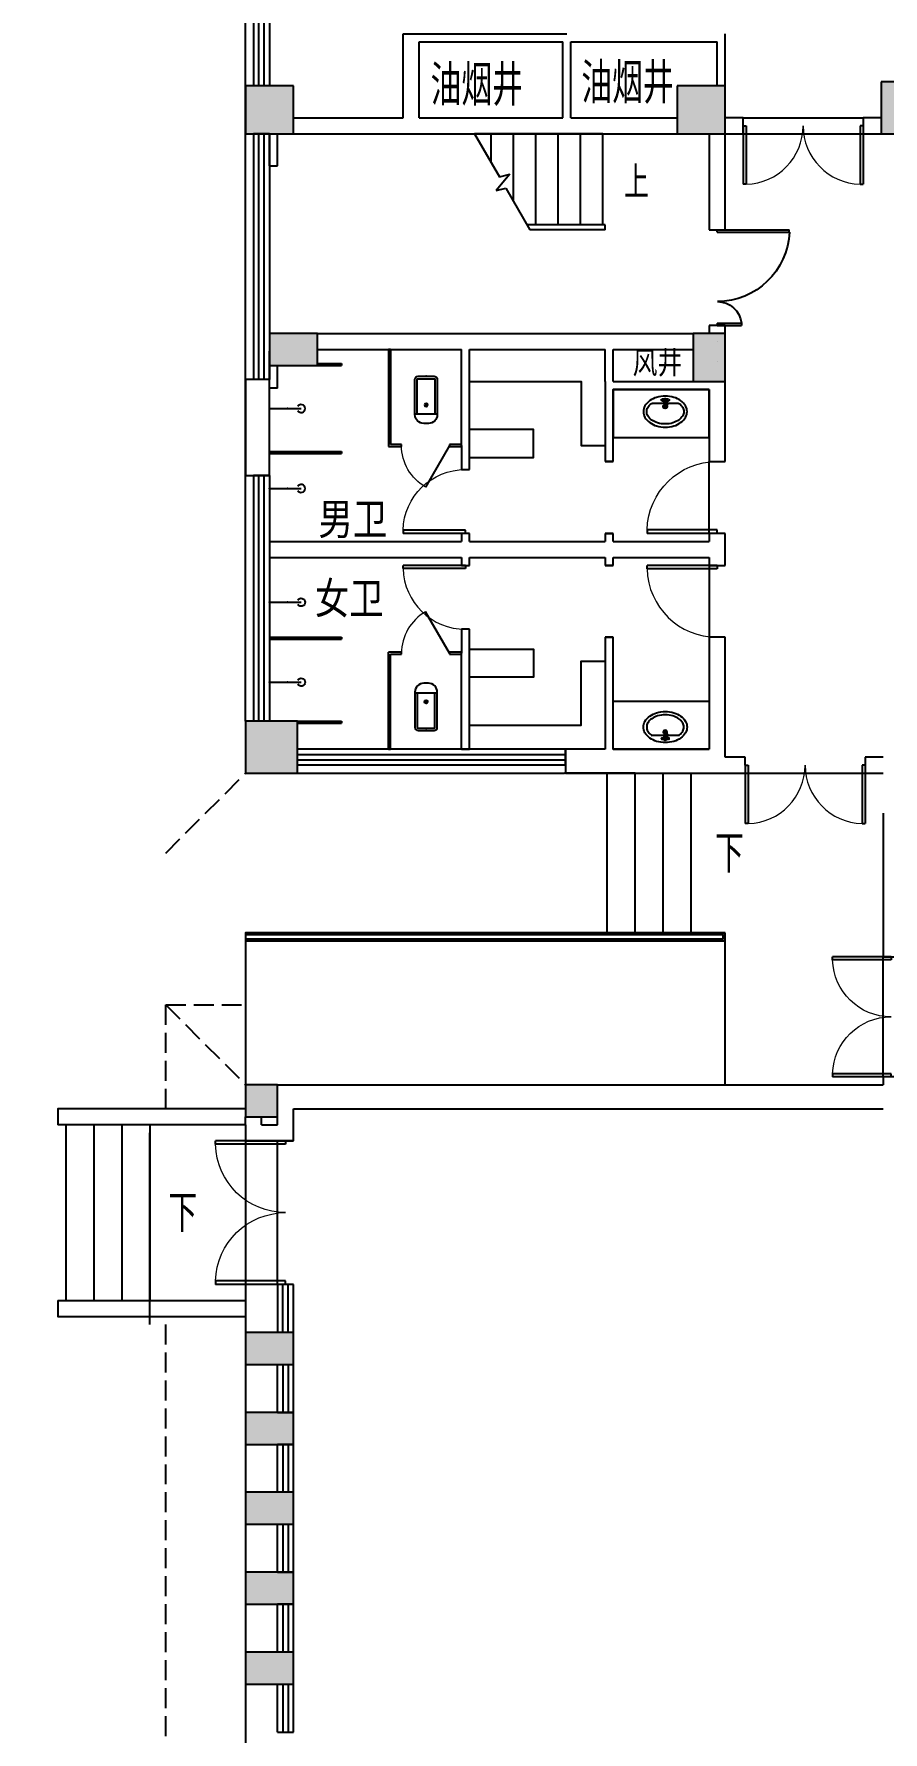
# Model space of a CAD drawing. Extents: x 1158414 to 1597620, y -840005 to -760676.
# Drawn here: x 1181845 to 1192469, y -825732 to -804482 of the extents above; entities that cross this region are included whole.
import ezdxf

# ---------------------------------------------------------------- set-up
doc = ezdxf.new("R2010")
doc.units = 0
doc.header["$LTSCALE"] = 1000
doc.linetypes.add('DASH', pattern=[0.35, 0.25, -0.1])
for name, color, linetype in [('COLUMN', 2, 'Continuous'), ('CURTWALL', 4, 'Continuous'), ('DIM_SYMB', 3, 'Continuous'), ('GROUND', 34, 'Continuous'), ('LATRINE', 6, 'Continuous'), ('LG', 84, 'Continuous'), ('LVTRY', 6, 'Continuous'), ('PUB_HATCH', 8, 'Continuous'), ('PUB_TEXT', 7, 'Continuous'), ('ROOM_NAME', 7, 'Continuous'), ('STAIR', 4, 'Continuous'), ('WALL', 6, 'Continuous'), ('WINDOW', 4, 'Continuous'), ('家具', 251, 'Continuous')]:
    doc.layers.add(name, color=color, linetype=linetype)
doc.styles.add('_TCH_DIM', font='TSSDENG', dxfattribs={"width": 0.8, "bigfont": 'TSSDCHN'})
doc.styles.get("Standard").update_dxf_attribs({"font": '', "width": 0.8})
doc.styles.add('TYDG_02', font='', dxfattribs={"width": 0.8})
doc.styles.get('Standard').set_extended_font_data('SimSun')
doc.styles.get('TYDG_02').set_extended_font_data('SimSun')

# ---------------------------------------------------------------- blocks, each defined once
blk = doc.blocks.new('$DorLib2D$00000225')
at = {"color": 0}
for p, q in [((0.475, -0.001), (0.475, 0.752)), ((0.475, 0.752), (0.5, 0.752)), ((0.5, -0.001), (0.5, 0.752)), ((-0.5, 0), (-0.5, 0.252)), ((-0.475, 0.252), (-0.5, 0.252)), ((-0.475, 0), (-0.475, 0.252)), ((-0.475, 0), (-0.5, 0)), ((0.475, -0.001), (0.5, -0.001))]:
    blk.add_line(p, q, dxfattribs=at)
for centre, radius, start, end in [((0.505, -0.002), 0.755, 92.2493, 179.7238), ((-0.501, 0.003), 0.251, 359.7899, 84.0974)]:
    blk.add_arc(centre, radius, start, end, dxfattribs=at)
blk = doc.blocks.new('$DorLib2D$00000001')
for p, q in [((0.45, 0.975), (0.5, 0.975)), ((0.45, 0), (0.45, 0.975)), ((0.5, 0), (0.5, 0.975)), ((0.5, 0), (0.45, 0))]:
    blk.add_line(p, q)
at = {"lineweight": 13}
blk.add_arc((0.475, 0), 0.975, 91.4693, 180, dxfattribs=at)
blk = doc.blocks.new('$lvtry$00000200')
at = {"color": 0}
for p, q in [((-110, -40, 0), (-110, -470, 0)), ((100, -30, 0), (-100, -30, 0)), ((110, -470, 0), (110, -40, 0))]:
    blk.add_line(p, q, dxfattribs=at)
at = {"color": 0, "elevation": 0}
blk.add_lwpolyline([(100, 0), (-100, 0, 0.414214), (-140, -40), (-140, -480, 0.414214), (-30, -590), (30, -590, 0.414214), (140, -480), (140, -40, 0.414214)], format="xyb", close=True, dxfattribs=at)
blk.add_lwpolyline([(140, -470), (-140, -470)], dxfattribs=at)
at = {"color": 0}
blk.add_circle((0, -359, 0), 20, dxfattribs=at)
for centre, start, end in [((-100, -40, 0), 90, 180), ((100, -40, 0), 0, 90)]:
    blk.add_arc(centre, 10, start, end, dxfattribs=at)
for p in [(0, 0), (0, -359, 0)]:
    blk.add_point(p, dxfattribs=at)
blk = doc.blocks.new('$DorLib2D$00000002')
for p, q in [((-0.5, 0), (-0.5, 0.4875)), ((-0.475, 0.4875), (-0.5, 0.4875)), ((-0.475, 0), (-0.475, 0.4875)), ((0.475, 0), (0.475, 0.4875)), ((0.475, 0.4875), (0.5, 0.4875)), ((0.5, 0), (0.5, 0.4875)), ((-0.5, 0), (-0.475, 0)), ((0.5, 0), (0.475, 0))]:
    blk.add_line(p, q)
at = {"lineweight": 13}
for centre, start, end in [((-0.4875, 0), 0, 88.53072), ((0.4875, 0), 91.46928, 180)]:
    blk.add_arc(centre, 0.4875, start, end, dxfattribs=at)
blk = doc.blocks.new('$lvtry$00000195')
at = {"color": 0}
for p, q in [((-165, -91), (-34, -91)), ((-17, -58), (-17, -48)), ((-16, -91), (-11, -91)), ((11, -91), (165, -91)), ((17, -58), (17, -48))]:
    blk.add_line(p, q, dxfattribs=at)
blk.add_lwpolyline([(273, -195, -0.132138), (254, -266, -0.106661), (193, -332, -0.083339), (108, -374, -0.072039), (0, -389, -0.072039), (-108, -374, -0.083339), (-193, -332, -0.106661), (-254, -266, -0.132138), (-273, -195, -0.132138), (-254, -124, -0.106661), (-193, -57, -0.083339), (-108, -16, -0.072039), (0, 0, -0.072039), (108, -16, -0.083339), (193, -57, -0.106661), (254, -124, -0.132138)], format="xyb", close=True, dxfattribs=at)
blk.add_circle((0, -58), 16.7, dxfattribs=at)
for centre, radius, start, end in [((-131, -195), 101, 149.8906, 180), ((-131, -195), 101, 180, 210.1094), ((-68, -231), 174, 128.9257, 149.8906), ((-165, -111), 20, 90, 128.9257), ((-40, -49), 10.1, 106.6096, 258.1648), ((-64, 218), 259, 274.7069, 282.3732), ((-75, -228), 173, 71.36, 79.1873), ((-29, -95), 6.77, 155.344, 308.3224), ((-171, 3), 166, 324.8411, 338.1337), ((-171, 3), 170, 324.8411, 331.3523), ((-29, -95), 3.37, 155.344, 308.3224), ((100, -210), 170, 132.3141, 138.8253), ((100, -210), 166, 125.5327, 138.8253), ((0, -131), 25, 112.516, 67.484), ((-12, -74), 10.6, 201.8924, 261.774), ((0, -48), 16.7, 0, 180), ((-381, -131), 372, 2.3982, 6.7627), ((0, -111), 9.9, 201.7837, 338.2163), ((64, 218), 259, 257.6268, 265.2931), ((381, -131), 372, 170.1008, 177.6018), ((75, -228), 173, 100.8127, 110.4191), ((40, -49), 10.1, 281.8352, 73.3904), ((165, -111), 20, 51.0743, 90), ((165, -111), 20, 51.0743, 90), ((68, -231), 174, 30.1094, 51.0743), ((131, -195), 101, 0, 30.1094), ((131, -195), 101, 329.8906, 0), ((-68, -158), 174, 210.1094, 234.4623), ((-27, -100), 245, 234.4623, 253.5183), ((0, -9), 340, 253.5183, 270), ((0, -9), 340, 270, 286.4817), ((27, -100), 245, 286.4817, 305.5377), ((68, -158), 174, 305.5377, 329.8906)]:
    blk.add_arc(centre, radius, start, end, dxfattribs=at)
for p in [(0, -58), (0, -131)]:
    blk.add_point(p, dxfattribs=at)
blk = doc.blocks.new('$TCHSYS$WIN2D')
for p, q in [((-0.5, 0.5), (0.5, 0.5)), ((-0.5, 0.5), (-0.5, -0.5)), ((0.5, 0.5), (0.5, -0.5)), ((0.5, 0.1667), (-0.5, 0.1667)), ((0.5, -0.1667), (-0.5, -0.1667)), ((-0.5, -0.5), (0.5, -0.5))]:
    blk.add_line(p, q)
blk = doc.blocks.new('$TCHSYS$APDOOR2D')
blk.add_line((0.5, 0), (0, 0.866))
at = {"lineweight": 13}
blk.add_arc((0.5, 0), 1, 120, 180, dxfattribs=at)
blk = doc.blocks.new('$lvtry$00000168')
at = {"color": 0}
blk.add_line((0, 0), (0, -395), dxfattribs=at)
blk.add_arc((0, -395), 50, 121.0332, 58.9668, dxfattribs=at)
for p in [(0, 0), (0, -223)]:
    blk.add_point(p, dxfattribs=at)

msp = doc.modelspace()

# ---------------------------------------------------------------- hatches: boundary and pattern name
at = {"layer": 'PUB_HATCH'}
for points in [[(1185093.8, -805732.1), (1185093.8, -805132.1), (1184493.8, -805132.1), (1184493.8, -805732.1)], [(1190493.8, -805732.1), (1190493.8, -805132.1), (1189893.8, -805132.1), (1189893.8, -805732.1)], [(1193093.9, -805732.1), (1193093.9, -805082.1), (1192443.9, -805082.1), (1192443.9, -805732.1)], [(1185393.9, -808632.1), (1185393.9, -808232.1), (1184793.9, -808232.1), (1184793.9, -808632.1)], [(1190493.9, -808832.1), (1190493.9, -808232.1), (1190093.9, -808232.1), (1190093.9, -808832.1)], [(1185143.8, -813732.1), (1185143.8, -813082.1), (1184493.8, -813082.1), (1184493.8, -813732.1)], [(1184493.8, -817632.1), (1184493.8, -818032.1), (1184893.8, -818032.1), (1184893.8, -817632.1)], [(1184493.8, -820732.1), (1184493.8, -821132.1), (1185093.8, -821132.1), (1185093.8, -820732.1)], [(1184493.8, -821732.1), (1184493.8, -822132.1), (1185093.8, -822132.1), (1185093.8, -821732.1)], [(1184493.8, -822732.1), (1184493.8, -823132.1), (1185093.8, -823132.1), (1185093.8, -822732.1)], [(1184493.8, -823732.1), (1184493.8, -824132.1), (1185093.8, -824132.1), (1185093.8, -823732.1)], [(1184493.8, -824732.1), (1184493.8, -825132.1), (1185093.8, -825132.1), (1185093.8, -824732.1)]]:
    msp.add_hatch(color=256, dxfattribs=at).paths.add_polyline_path(points)

# ---------------------------------------------------------------- linework, layer by layer
for points in [[(1184493.8, -813082.1), (1184493.8, -789132.1)], [(1185143.8, -813732.1), (1188483.8, -813732.1)]]:
    msp.add_lwpolyline(points)
at = {"layer": 'COLUMN'}
for p, q in [((1185093.8, -805132.1), (1184493.8, -805132.1)), ((1184493.8, -805132.1), (1184493.8, -805732.1)), ((1185093.8, -805732.1), (1185093.8, -805132.1)), ((1190493.8, -805132.1), (1189893.8, -805132.1)), ((1189893.8, -805132.1), (1189893.8, -805732.1)), ((1190493.8, -805732.1), (1190493.8, -805132.1)), ((1193093.9, -805082.1), (1192443.9, -805082.1)), ((1192443.9, -805082.1), (1192443.9, -805732.1)), ((1184493.8, -805732.1), (1185093.8, -805732.1)), ((1189893.8, -805732.1), (1190493.8, -805732.1)), ((1192443.9, -805732.1), (1193093.9, -805732.1)), ((1185393.9, -808232.1), (1184793.9, -808232.1)), ((1184793.9, -808232.1), (1184793.9, -808632.1)), ((1185393.9, -808632.1), (1185393.9, -808232.1)), ((1190493.9, -808232.1), (1190093.9, -808232.1)), ((1190093.9, -808232.1), (1190093.9, -808832.1)), ((1190493.9, -808832.1), (1190493.9, -808232.1)), ((1184793.9, -808632.1), (1185393.9, -808632.1)), ((1184793.8, -808807.1), (1184493.8, -808807.1)), ((1184493.8, -808807.1), (1184493.8, -810007.1)), ((1184793.8, -810007.1), (1184793.8, -808807.1)), ((1190093.9, -808832.1), (1190493.9, -808832.1)), ((1184493.8, -810007.1), (1184793.8, -810007.1)), ((1185143.8, -813082.1), (1184493.8, -813082.1)), ((1184493.8, -813082.1), (1184493.8, -813732.1)), ((1185143.8, -813732.1), (1185143.8, -813082.1)), ((1184493.8, -813732.1), (1185143.8, -813732.1)), ((1184493.8, -817632.1), (1184493.8, -818032.1)), ((1184893.8, -817632.1), (1184493.8, -817632.1)), ((1184893.8, -818032.1), (1184893.8, -817632.1)), ((1184493.8, -818032.1), (1184893.8, -818032.1)), ((1184493.8, -820732.1), (1184493.8, -821132.1)), ((1185093.8, -820732.1), (1184493.8, -820732.1)), ((1185093.8, -821132.1), (1185093.8, -820732.1)), ((1184493.8, -821132.1), (1185093.8, -821132.1)), ((1184493.8, -821732.1), (1184493.8, -822132.1)), ((1185093.8, -821732.1), (1184493.8, -821732.1)), ((1185093.8, -822132.1), (1185093.8, -821732.1)), ((1184493.8, -822132.1), (1185093.8, -822132.1)), ((1184493.8, -822732.1), (1184493.8, -823132.1)), ((1185093.8, -822732.1), (1184493.8, -822732.1)), ((1185093.8, -823132.1), (1185093.8, -822732.1)), ((1184493.8, -823132.1), (1185093.8, -823132.1)), ((1184493.8, -823732.1), (1184493.8, -824132.1)), ((1185093.8, -823732.1), (1184493.8, -823732.1)), ((1185093.8, -824132.1), (1185093.8, -823732.1)), ((1184493.8, -824132.1), (1185093.8, -824132.1)), ((1184493.8, -824732.1), (1184493.8, -825132.1)), ((1185093.8, -824732.1), (1184493.8, -824732.1)), ((1185093.8, -825132.1), (1185093.8, -824732.1)), ((1184493.8, -825132.1), (1185093.8, -825132.1))]:
    msp.add_line(p, q, dxfattribs=at)
at = {"layer": 'CURTWALL'}
for p, q in [((1185093.8, -818332.1), (1184893.8, -818332.1)), ((1185093.8, -820132.1), (1184893.8, -820132.1)), ((1184893.8, -820132.1), (1184893.8, -820732.1)), ((1184960.5, -820732.1), (1184960.5, -820132.1)), ((1185027.2, -820732.1), (1185027.2, -820132.1)), ((1185093.8, -820732.1), (1185093.8, -820132.1))]:
    msp.add_line(p, q, dxfattribs=at)
at = {"layer": 'DIM_SYMB'}
for points in [[(1189103.8, -806332.1, 0, 0, 0), (1188203.8, -806332.1, 96, 0, 0), (1187843.8, -806332.1, 0, 0, 0)], [(1190220.9, -814732.1, 0, 0, 0), (1189310.8, -814732.1, 112, 0, 0), (1188890.8, -814732.1, 0, 0, 0)], [(1183381.3, -819232.1, 0, 0, 0), (1182321.3, -819232.1, 112, 0, 0), (1181901.3, -819232.1, 0, 0, 0)]]:
    msp.add_lwpolyline(points, format="xyseb", dxfattribs=at)
at = {"layer": 'GROUND', "linetype": 'DASH'}
for points in [[(1183493.8, -814732.1), (1184493.8, -813732.1)], [(1183493.8, -817932.1), (1183493.8, -816632.1), (1184493.8, -816632.1)], [(1183493.8, -816632.1), (1184493.8, -817632.1)], [(1185093.8, -835232.1), (1183493.8, -835232.1), (1183493.8, -820532.1)]]:
    msp.add_lwpolyline(points, dxfattribs=at)
at = {"layer": 'LATRINE'}
for p, q in [((1186281.3, -808432.1), (1186281.3, -809644.6)), ((1186306.3, -808432.1), (1186281.3, -808432.1)), ((1186306.3, -808432.1), (1186306.3, -809619.6)), ((1185393.9, -808607.1), (1185693.8, -808607.1)), ((1185393.9, -808632.1), (1185693.8, -808632.1)), ((1185693.8, -808607.1), (1185693.8, -808632.1)), ((1186443.8, -809619.6), (1186306.3, -809619.6)), ((1186443.8, -809644.6), (1186443.8, -809619.6)), ((1187193.8, -809619.6), (1187043.8, -809619.6)), ((1187043.8, -809619.6), (1187043.8, -809644.6)), ((1184793.8, -809707.1), (1185693.8, -809707.1)), ((1184793.8, -809732.1), (1185693.8, -809732.1)), ((1185693.8, -809707.1), (1185693.8, -809732.1)), ((1186281.3, -809644.6), (1186443.8, -809644.6)), ((1187043.8, -809644.6), (1187193.8, -809644.6)), ((1184793.8, -812032.1), (1185693.8, -812032.1)), ((1184793.8, -812032.1), (1184793.8, -812057.1)), ((1184793.8, -812057.1), (1185693.8, -812057.1)), ((1185693.8, -812032.1), (1185693.8, -812057.1)), ((1186281.3, -813432.1), (1186281.3, -812219.6)), ((1186443.8, -812219.6), (1186281.3, -812219.6)), ((1186306.3, -813432.1), (1186306.3, -812244.6)), ((1186306.3, -812244.6), (1186443.8, -812244.6)), ((1186443.8, -812244.6), (1186443.8, -812219.6)), ((1187193.8, -812219.6), (1187043.8, -812219.6)), ((1187043.8, -812219.6), (1187043.8, -812244.6)), ((1187043.8, -812244.6), (1187193.8, -812244.6)), ((1185143.8, -813082.1), (1185693.8, -813082.1)), ((1185143.8, -813107.1), (1185693.8, -813107.1)), ((1185693.8, -813082.1), (1185693.8, -813107.1)), ((1186281.3, -813432.1), (1186306.3, -813432.1))]:
    msp.add_line(p, q, dxfattribs=at)
at = {"layer": 'LG'}
msp.add_lwpolyline([(1184493.8, -815807.1), (1190468.8, -815807.1), (1190468.8, -815757.1), (1184493.8, -815757.1)], dxfattribs=at)
at = {"layer": 'LVTRY'}
for points in [[(1190293.8, -808932.1), (1189093.8, -808932.1), (1189093.8, -809532.1), (1190293.8, -809532.1)], [(1190293.8, -813432.1), (1189093.8, -813432.1), (1189093.8, -812832.1), (1190293.8, -812832.1)]]:
    msp.add_lwpolyline(points, close=True, dxfattribs=at)
at = {"layer": 'STAIR'}
for p, q in [((1188963.8, -805732.1), (1187357.4, -805732.1)), ((1187357.4, -805732.1), (1187668.9, -806271.6)), ((1187563.8, -806089.6), (1187563.8, -805732.1)), ((1187843.8, -806574.6), (1187843.8, -805732.1)), ((1188123.8, -806872.1), (1188123.8, -805732.1)), ((1188403.8, -806872.1), (1188403.8, -805732.1)), ((1188683.8, -806872.1), (1188683.8, -805732.1)), ((1188963.8, -806872.1), (1188963.8, -805732.1)), ((1187799.3, -806236.7), (1187626.4, -806442.7)), ((1187626.4, -806442.7), (1187748.8, -806409.9)), ((1187668.9, -806271.6), (1187799.3, -806236.7)), ((1187748.8, -806409.9), (1188050.3, -806932.1)), ((1188993.8, -806872.1), (1188015.6, -806872.1)), ((1188963.8, -806932.1), (1188050.3, -806932.1)), ((1188993.8, -806932.1), (1188050.3, -806932.1)), ((1188993.8, -806932.1), (1188993.8, -806872.1)), ((1189368.8, -813732.1), (1188483.8, -813732.1)), ((1189018.8, -815732.1), (1189018.8, -813732.1)), ((1189368.8, -815732.1), (1189368.8, -813732.1)), ((1189718.8, -815732.1), (1189718.8, -813732.1)), ((1190068.8, -815732.1), (1190068.8, -813732.1)), ((1189368.8, -815732.1), (1188483.8, -815732.1)), ((1184493.8, -818132.1), (1182143.8, -818132.1)), ((1182243.8, -818132.1), (1182243.8, -820332.1)), ((1183293.8, -820632.1), (1183293.8, -818232.1)), ((1182143.8, -820332.1), (1184493.8, -820332.1))]:
    msp.add_line(p, q, dxfattribs=at)
at = {"layer": 'STAIR', "ltscale": 3}
for p, q in [((1184493.8, -815732.1), (1190493.8, -815732.1)), ((1184493.8, -815832.1), (1190493.8, -815832.1))]:
    msp.add_line(p, q, dxfattribs=at)
at = {"layer": 'STAIR'}
for points in [[(1190493.8, -815732.1), (1184493.8, -815732.1), (1184493.8, -817732.1)], [(1190493.8, -817632.1), (1190493.8, -815732.1)], [(1184493.8, -817932.1), (1182143.8, -817932.1), (1182143.8, -818132.1)], [(1182593.8, -818132.1), (1182593.8, -820332.1)], [(1182943.8, -818132.1), (1182943.8, -820332.1)], [(1183293.8, -818132.1), (1183293.8, -820332.1)], [(1184493.8, -818132.1), (1184493.8, -820332.1)], [(1182143.8, -820332.1), (1182143.8, -820532.1), (1184493.8, -820532.1)], [(1184493.8, -820332.1), (1184493.8, -830732.1)]]:
    msp.add_lwpolyline(points, dxfattribs=at)
at = {"layer": 'WALL'}
for p, q in [((1186463.8, -804482.1), (1188513.8, -804482.1)), ((1186463.8, -805532.1), (1186463.8, -804482.1)), ((1190493.8, -805132.1), (1190493.8, -804482.1)), ((1186663.8, -804582.1), (1188463.8, -804582.1)), ((1186663.8, -805532.1), (1186663.8, -804582.1)), ((1188463.8, -805532.1), (1188463.8, -804582.1)), ((1188563.8, -805532.1), (1188563.8, -804582.1)), ((1188563.8, -804582.1), (1190393.8, -804582.1)), ((1190393.8, -805132.1), (1190393.8, -804582.1)), ((1185093.8, -805532.1), (1186463.8, -805532.1)), ((1186663.8, -805532.1), (1188463.8, -805532.1)), ((1188563.8, -805532.1), (1189893.8, -805532.1)), ((1190718.9, -805532.1), (1190493.8, -805532.1)), ((1190718.9, -805732.1), (1190718.9, -805532.1)), ((1192443.9, -805532.1), (1192218.9, -805532.1)), ((1192218.9, -805532.1), (1192218.9, -805732.1)), ((1184793.8, -806131.8), (1184793.8, -805732.1)), ((1184893.8, -806131.8), (1184893.8, -805732.1)), ((1185093.8, -805732.1), (1186563.8, -805732.1)), ((1186563.8, -805732.1), (1188513.8, -805732.1)), ((1188513.8, -805732.1), (1189893.8, -805732.1)), ((1190293.8, -805732.1), (1190293.8, -806931.5)), ((1190493.8, -806931.5), (1190493.8, -805732.1)), ((1190493.8, -805732.1), (1190718.9, -805732.1)), ((1192218.9, -805732.1), (1192443.9, -805732.1)), ((1184793.8, -806131.8), (1184893.8, -806131.8)), ((1190293.8, -806931.5), (1190493.8, -806931.5)), ((1190493.8, -808131.5), (1190293.8, -808131.5)), ((1190293.8, -808131.5), (1190293.8, -808232.1)), ((1190493.8, -808232.1), (1190493.8, -808131.5)), ((1185393.9, -808232.1), (1187193.8, -808232.1)), ((1187193.8, -808232.1), (1188993.8, -808232.1)), ((1188993.8, -808232.1), (1190093.9, -808232.1)), ((1190393.8, -808332.1), (1190393.8, -808332.1)), ((1184793.9, -808807.1), (1184793.9, -808451.7)), ((1185393.9, -808432.1), (1187193.8, -808432.1)), ((1187193.8, -809632.1), (1187193.8, -808432.1)), ((1187293.8, -809632.1), (1187293.8, -808432.1)), ((1187293.8, -808432.1), (1188993.8, -808432.1)), ((1188993.8, -808832.1), (1188993.8, -808432.1)), ((1189093.8, -808432.1), (1190093.9, -808432.1)), ((1189093.8, -808832.1), (1189093.8, -808432.1)), ((1184893.8, -808915.7), (1184893.9, -808632.1)), ((1190393.8, -808582.1), (1190393.8, -808582.1)), ((1184893.8, -808915.7), (1184793.8, -808915.7)), ((1188993.8, -808832.1), (1188993.8, -809832.1)), ((1189093.8, -808832.1), (1190093.9, -808832.1)), ((1189093.8, -809832.1), (1189093.8, -808932.1)), ((1189093.8, -808932.1), (1190293.8, -808932.1)), ((1190293.8, -808932.1), (1190293.8, -809832.1)), ((1190393.8, -808832.1), (1190393.8, -808832.1)), ((1190493.8, -809832.1), (1190493.8, -808832.1)), ((1187193.8, -809632.1), (1187193.8, -809932.1)), ((1187293.8, -809932.1), (1187293.8, -809632.1)), ((1188993.8, -809832.1), (1189093.8, -809832.1)), ((1190293.8, -809832.1), (1190493.8, -809832.1)), ((1187193.8, -809932.1), (1187293.8, -809932.1)), ((1184793.8, -810832.1), (1187193.8, -810832.1)), ((1184793.8, -810832.1), (1184793.8, -811032.1)), ((1187293.8, -810732.1), (1187193.8, -810732.1)), ((1187193.8, -810732.1), (1187193.8, -810832.1)), ((1187293.8, -810832.1), (1187293.8, -810732.1)), ((1187293.8, -810832.1), (1188993.8, -810832.1)), ((1189093.8, -810732.1), (1188993.8, -810732.1)), ((1188993.8, -810732.1), (1188993.8, -810832.1)), ((1189093.8, -810832.1), (1189093.8, -810732.1)), ((1189093.8, -810832.1), (1190293.8, -810832.1)), ((1190493.8, -810732.1), (1190293.8, -810732.1)), ((1190293.8, -810732.1), (1190293.8, -810832.1)), ((1190493.8, -810932.1), (1190493.8, -810732.1)), ((1184793.8, -811032.1), (1187193.8, -811032.1)), ((1187193.8, -811032.1), (1187193.8, -811132.1)), ((1187293.8, -811032.1), (1188993.8, -811032.1)), ((1187293.8, -811132.1), (1187293.8, -811032.1)), ((1188993.8, -811032.1), (1188993.8, -811132.1)), ((1189093.8, -811032.1), (1190293.8, -811032.1)), ((1189093.8, -811132.1), (1189093.8, -811032.1)), ((1190293.8, -811032.1), (1190293.8, -811132.1)), ((1190493.8, -811132.1), (1190493.8, -810932.1)), ((1187193.8, -811132.1), (1187293.8, -811132.1)), ((1188993.8, -811132.1), (1189093.8, -811132.1)), ((1190293.8, -811132.1), (1190493.8, -811132.1)), ((1187293.8, -811932.1), (1187193.8, -811932.1)), ((1187193.8, -811932.1), (1187193.8, -812232.1)), ((1187293.8, -812232.1), (1187293.8, -811932.1)), ((1189093.8, -812032.1), (1188993.8, -812032.1)), ((1188993.8, -812032.1), (1188993.8, -813432.1)), ((1189093.8, -813432.1), (1189093.8, -812032.1)), ((1190493.8, -812032.1), (1190293.8, -812032.1)), ((1190293.8, -812032.1), (1190293.8, -813432.1)), ((1190493.8, -813532.1), (1190493.8, -812032.1)), ((1187193.8, -813432.1), (1187193.8, -812232.1)), ((1187293.8, -813432.1), (1187293.8, -812232.1)), ((1187193.8, -813432.1), (1187293.8, -813432.1)), ((1188993.8, -813432.1), (1188493.8, -813432.1)), ((1188493.8, -813432.1), (1188493.8, -813632.1)), ((1189093.8, -813432.1), (1190293.8, -813432.1)), ((1188493.8, -813632.1), (1188493.8, -813732.1)), ((1190743.8, -813532.1), (1190493.8, -813532.1)), ((1190743.8, -813632.1), (1190743.8, -813532.1)), ((1192468.8, -813532.1), (1192243.8, -813532.1)), ((1192243.8, -813532.1), (1192243.8, -813632.1)), ((1188493.8, -813732.1), (1190743.8, -813732.1)), ((1192243.8, -813732.1), (1192468.8, -813732.1)), ((1192468.8, -814232.1), (1192468.8, -816032.1)), ((1192468.8, -816032.1), (1192668.8, -816032.1)), ((1184893.8, -817632.1), (1184993.8, -817632.1)), ((1184993.8, -817632.1), (1192468.8, -817632.1)), ((1192668.8, -817532.1), (1192468.8, -817532.1)), ((1192468.8, -817532.1), (1192468.8, -817632.1)), ((1184493.8, -818132.1), (1184493.8, -818032.1)), ((1184693.8, -818132.1), (1184693.8, -818032.1)), ((1184893.8, -818132.1), (1184893.8, -817932.1)), ((1185093.8, -818332.1), (1185093.8, -817932.1)), ((1185093.8, -817932.1), (1192468.8, -817932.1)), ((1184493.8, -818132.1), (1184493.8, -818132.1)), ((1184493.8, -818132.1), (1184493.8, -818332.1)), ((1184493.8, -818332.1), (1184593.8, -818332.1)), ((1184593.8, -818332.1), (1185093.8, -818332.1)), ((1184693.8, -818132.1), (1184893.8, -818132.1))]:
    msp.add_line(p, q, dxfattribs=at)
at = {"layer": 'WINDOW'}
for p, q in [((1190718.9, -805532.1), (1192218.9, -805532.1)), ((1190293.8, -810732.1), (1190293.8, -809832.1)), ((1190293.8, -811132.1), (1190293.8, -812032.1)), ((1190743.8, -813732.1), (1192243.8, -813732.1)), ((1192468.8, -817532.1), (1192468.8, -816032.1)), ((1184893.8, -820132.1), (1184893.8, -818332.1))]:
    msp.add_line(p, q, dxfattribs=at)
at = {"layer": 'WINDOW', "linetype": 'DASH'}
for p, q in [((1189093.8, -809832.1), (1188993.8, -809832.1)), ((1188993.8, -810732.1), (1189093.8, -810732.1)), ((1189093.8, -811132.1), (1188993.8, -811132.1)), ((1188993.8, -812032.1), (1189093.8, -812032.1))]:
    msp.add_line(p, q, dxfattribs=at)
at = {"layer": 'WINDOW'}
msp.add_lwpolyline([(1190493.8, -805732.1), (1192443.9, -805732.1)], dxfattribs=at)
at = {"layer": '家具'}
for points in [[(1187293.8, -808832.1), (1188693.8, -808832.1), (1188693.8, -809632.1), (1188993.8, -809632.1)], [(1187293.8, -809782.1), (1188093.8, -809782.1), (1188093.8, -809432.1), (1187293.8, -809432.1)], [(1187293.8, -812182.1), (1188093.8, -812182.1), (1188093.8, -812532.1), (1187293.8, -812532.1)], [(1187293.8, -813132.1), (1188693.8, -813132.1), (1188693.8, -812332.1), (1188993.8, -812332.1)]]:
    msp.add_lwpolyline(points, dxfattribs=at)

# ---------------------------------------------------------------- block references
at = {"layer": 'LATRINE', "xscale": -600, "zscale": 25}
for p, yscale, rotation in [((1186743.8, -809632.1), 600, 180.0000000014674), ((1186743.8, -812232.1), -600, 179.9999999985326)]:
    msp.add_blockref('$TCHSYS$APDOOR2D', p, dxfattribs=dict(at, yscale=yscale, rotation=rotation))
at = {"layer": 'LVTRY', "yscale": -1}
for name, p, rotation in [('$lvtry$00000200', (1186751.8, -808766, 0), 180.0000000014674), ('$lvtry$00000200', (1186751.8, -808766, 0), 180.0000000014674), ('$lvtry$00000195', (1189743.8, -809013.7), 180), ('$lvtry$00000168', (1184793.8, -811594.6), 270), ('$lvtry$00000168', (1184793.8, -812594.6), 270)]:
    msp.add_blockref(name, p, dxfattribs=dict(at, rotation=rotation))
at = {"layer": 'LVTRY'}
for name, p, rotation in [('$lvtry$00000168', (1184793.8, -809169.6), 90.00000000000001), ('$lvtry$00000168', (1184793.8, -810169.6), 90.00000000000001), ('$lvtry$00000200', (1186751.8, -813198.2, 0), 179.9999999985326), ('$lvtry$00000195', (1189743.8, -813350.5), 180)]:
    msp.add_blockref(name, p, dxfattribs=dict(at, rotation=rotation))
at = {"layer": 'WINDOW'}
for name, p, xscale, yscale, zscale, rotation in [('$TCHSYS$WIN2D', (1184693.8, -803582.1), -3100, -200, -3100, 90), ('$TCHSYS$WIN2D', (1184693.8, -807269.6), -3075, -200, -3075, 90), ('$DorLib2D$00000225', (1190393.8, -807531.5), 1200, -1200, 1200, 90), ('$DorLib2D$00000001', (1190393.8, -810282.1), -900, 900, -900, 90), ('$TCHSYS$WIN2D', (1184693.8, -811544.6), -3075, -200, -3075, 90), ('$DorLib2D$00000001', (1187243.8, -810332.1), -800, 800, -800, 90), ('$DorLib2D$00000001', (1187243.8, -811532.1), 800, 800, 800, 90), ('$DorLib2D$00000001', (1190393.8, -811582.1), -900, -900, -900, 270), ('$DorLib2D$00000002', (1192568.8, -816782.1), -1500, 1500, -1500, 90), ('$DorLib2D$00000002', (1184993.8, -819232.1), -1800, 1800, -1800, 89.99999999998518), ('$TCHSYS$WIN2D', (1184993.8, -821432.1), 600, 200, 600, 90), ('$TCHSYS$WIN2D', (1184993.8, -822432.1), 600, -200, 600, 90), ('$TCHSYS$WIN2D', (1184993.8, -823432.1), 600, 200, 600, 89.99999999998667), ('$TCHSYS$WIN2D', (1184993.8, -824432.1), 600, -200, 600, 90), ('$TCHSYS$WIN2D', (1184993.8, -825432.1), 600, 200, 600, 90)]:
    msp.add_blockref(name, p, dxfattribs=dict(at, xscale=xscale, yscale=yscale, zscale=zscale, rotation=rotation))
for name, p, xscale, yscale, zscale in [('$DorLib2D$00000002', (1191468.9, -805632.1), -1500, -1500, -1500), ('$TCHSYS$WIN2D', (1186818.8, -813532.1), -3350, -200, -3350), ('$DorLib2D$00000002', (1191493.8, -813632.1), -1500, -1500, -1500)]:
    msp.add_blockref(name, p, dxfattribs=dict(at, xscale=xscale, yscale=yscale, zscale=zscale))

# ---------------------------------------------------------------- texts
at = {"layer": 'PUB_TEXT', "style": '_TCH_DIM', "width": 0.8}
for s, height, p in [('油烟井', 506.38, (1186807.9, -805377.7)), ('油烟井', 506.38, (1188694.3, -805350.7)), ('上', 405.1, (1189229.8, -806542.1)), ('下', 472.6, (1190367.9, -814977.1)), ('下', 472.6, (1183528.3, -819477.1))]:
    msp.add_text(s, height=height, dxfattribs=at).set_placement(p)
at = {"layer": 'PUB_TEXT', "width": 0.8}
for s, p in [('男卫', (1185404.2, -810749.4)), ('女卫', (1185360.3, -811742.5))]:
    msp.add_text(s, height=394.94, dxfattribs=at).set_placement(p)
at = {"layer": 'ROOM_NAME', "style": 'TYDG_02', "width": 0.8}
msp.add_text('风井', height=284.81, dxfattribs=at).set_placement((1189335.2, -808735.8))

doc.saveas('drawing.dxf')
